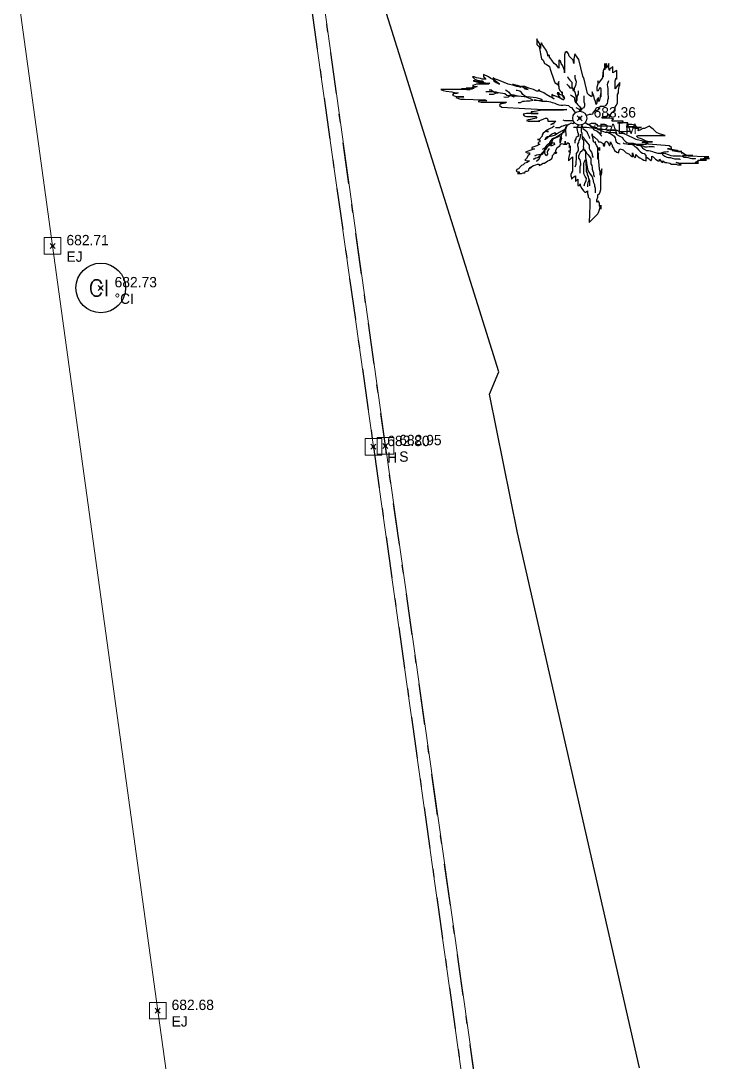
# Model space of a CAD drawing. Extents: x 350769 to 354978, y 6304672 to 6307963.
# Drawn here: x 352746.45 to 352754.93, y 6305802.33 to 6305814.91 of the extents above; entities that cross this region are included whole.
import ezdxf

# ---------------------------------------------------------------- set-up
doc = ezdxf.new("R2010")
doc.units = 0
doc.header["$PDMODE"] = 35
doc.header["$PDSIZE"] = 0.03
for name, pattern in [('CENTER', [50.8, 31.75, -6.35, 6.35, -6.35]), ('CONTINUOS', [0]), ('JPG_DASHDOT', [1, 0.5, -0.25, 0, -0.25])]:
    doc.linetypes.add(name, pattern=pattern)
doc.layers.add('0_ASD_TOPOGRAFIA_ELEMENTOS', color=7, linetype='CONTINUOS', lineweight=5, true_color=0xbdbdbd)
for name, color, linetype in [('1-PAVIMENTO', 161, 'CONTINUOUS'), ('1-SOLERA', 212, 'CONTINUOUS'), ('3-PAVIMENTO EJE', 161, 'CENTER'), ('C-TINN', 5, 'CONTINUOUS'), ('C-TOPO-MINR', 8, 'CONTINUOUS'), ('TOP-URB-SOLERAS', 2, 'JPG_DASHDOT'), ('V-NODE-TEXT DIC 2012', 31, 'CONTINUOUS'), ('Z-CI', 253, 'CONTINUOUS'), ('Z-PALM', 253, 'CONTINUOUS')]:
    doc.layers.add(name, color=color, linetype=linetype)
doc.styles.add('ROMANS', font='romans.shx', dxfattribs={"width": 0.65})

# ---------------------------------------------------------------- blocks, each defined once
blk = doc.blocks.new('CI')
at = {"layer": 'Z-CI'}
blk.add_circle((0, 0), 1.2, dxfattribs=at)
at = {"layer": 'Z-CI', "style": 'ROMANS'}
blk.add_text('CI', height=0.8, rotation=360, dxfattribs=at).set_placement((-0.579, -0.402))
blk = doc.blocks.new('PALM')
at = {"layer": 'Z-PALM', "color": 9, "true_color": 0xbdbdbd}
for p, q in [((-1.275, 2.346), (-1.299, 2.394)), ((-1.299, 2.394), (-1.299, 2.227)), ((-1.299, 2.227), (-1.227, 2.155)), ((-1.227, 2.274), (-1.275, 2.346)), ((-1.204, 2.227), (-1.227, 2.274)), ((-1.18, 2.155), (-1.204, 2.227)), ((-1.156, 2.274), (-1.18, 2.203)), ((-1.18, 2.203), (-1.18, 2.107)), ((-1.132, 2.227), (-1.156, 2.274)), ((-1.084, 2.155), (-1.132, 2.227)), ((-1.227, 2.155), (-1.156, 1.796)), ((-1.18, 2.107), (-1.18, 2.155)), ((-1.012, 2.059), (-1.084, 2.155)), ((-0.988, 1.987), (-1.012, 2.059)), ((-0.964, 1.916), (-0.988, 1.987)), ((-0.916, 1.892), (-0.964, 1.916)), ((-0.964, 1.916), (-0.964, 1.868)), ((-0.964, 1.868), (-0.964, 1.916)), ((-0.916, 1.844), (-0.916, 1.892)), ((-0.438, 1.987), (-0.462, 1.916)), ((-0.462, 1.916), (-0.462, 1.366)), ((-0.39, 2.011), (-0.438, 1.987)), ((-0.342, 1.94), (-0.39, 2.011)), ((-0.318, 1.868), (-0.342, 1.94)), ((-0.151, 1.94), (-0.175, 1.796)), ((-0.079, 1.844), (-0.151, 1.94)), ((-1.156, 1.796), (-1.108, 1.748)), ((-1.108, 1.748), (-1.06, 1.653)), ((-1.06, 1.653), (-1.012, 1.629)), ((-1.012, 1.629), (-0.916, 1.557)), ((-0.869, 1.796), (-0.916, 1.844)), ((-0.845, 1.748), (-0.869, 1.796)), ((-0.773, 1.653), (-0.845, 1.748)), ((-0.701, 1.605), (-0.773, 1.653)), ((-0.629, 1.509), (-0.701, 1.605)), ((-0.581, 1.724), (-0.629, 1.748)), ((-0.629, 1.748), (-0.629, 1.509)), ((-0.557, 1.653), (-0.581, 1.724)), ((-0.51, 1.581), (-0.557, 1.653)), ((-0.462, 1.437), (-0.51, 1.581)), ((-0.199, 1.748), (-0.318, 1.868)), ((-0.175, 1.653), (-0.199, 1.748)), ((-0.175, 1.796), (-0.175, 1.653)), ((-0.031, 1.772), (-0.079, 1.844)), ((0.089, 1.27), (-0.031, 1.772)), ((0.806, 1.653), (0.759, 1.581)), ((0.759, 1.461), (0.759, 1.653)), ((0.759, 1.653), (0.759, 1.533)), ((0.759, 1.581), (0.759, 1.461)), ((0.878, 1.653), (0.806, 1.509)), ((0.806, 1.509), (0.806, 1.653)), ((0.878, 1.509), (0.878, 1.653)), ((-2.759, 1.246), (-2.902, 1.318)), ((-2.902, 1.318), (-2.902, 1.246)), ((-0.916, 1.557), (-0.892, 1.485)), ((-0.892, 1.485), (-0.773, 1.126)), ((-0.462, 1.366), (-0.462, 1.437)), ((-0.375, 1.262), (-0.351, 1.205)), ((-0.135, 1.204), (-0.135, 1.298)), ((0.136, 1.174), (0.089, 1.27)), ((0.711, 1.39), (0.687, 1.27)), ((0.687, 1.27), (0.687, 1.222)), ((0.759, 1.533), (0.711, 1.437)), ((0.711, 1.437), (0.711, 1.246)), ((0.711, 1.246), (0.711, 1.39)), ((0.902, 1.437), (0.878, 1.509)), ((0.95, 1.509), (0.902, 1.485)), ((0.902, 1.485), (0.902, 1.437)), ((0.998, 1.557), (0.95, 1.509)), ((0.998, 1.366), (0.998, 1.557)), ((1.07, 1.413), (0.998, 1.366)), ((1.117, 1.437), (1.07, 1.413)), ((1.117, 1.174), (1.117, 1.437)), ((-3.19, 1.246), (-3.237, 1.246)), ((-3.237, 1.246), (-3.166, 1.174)), ((-3.166, 1.007), (-3.237, 0.983)), ((-3.237, 0.983), (-3.19, 0.959)), ((-3.166, 1.126), (-3.213, 1.126)), ((-3.213, 1.126), (-3.046, 1.079)), ((-3.118, 1.222), (-3.19, 1.246)), ((-3.19, 0.959), (-3.094, 0.959)), ((-3.166, 1.174), (-3.094, 1.15)), ((-3.118, 1.103), (-3.166, 1.126)), ((-3.118, 1.031), (-3.166, 1.007)), ((-3.094, 0.959), (-3.142, 0.935)), ((-2.998, 1.198), (-3.118, 1.222)), ((-2.998, 1.103), (-3.118, 1.103)), ((-2.759, 1.031), (-3.118, 1.031)), ((-3.094, 1.15), (-2.95, 1.126)), ((-3.046, 1.079), (-2.926, 1.079)), ((-2.95, 1.174), (-2.998, 1.198)), ((-2.902, 1.079), (-2.998, 1.103)), ((-2.831, 1.174), (-2.95, 1.174)), ((-2.95, 1.126), (-2.902, 1.079)), ((-2.926, 1.079), (-2.759, 1.055)), ((-2.902, 1.246), (-2.855, 1.222)), ((-2.855, 1.222), (-2.831, 1.174)), ((-2.687, 1.198), (-2.759, 1.246)), ((-2.759, 1.055), (-2.711, 1.055)), ((-2.711, 1.055), (-2.759, 1.031)), ((-2.567, 1.15), (-2.687, 1.198)), ((-2.543, 1.174), (-2.615, 1.222)), ((-2.615, 1.222), (-2.615, 1.174)), ((-2.615, 1.174), (-2.591, 1.126)), ((-2.591, 1.126), (-2.52, 1.079)), ((-2.52, 1.103), (-2.567, 1.15)), ((-2.448, 1.15), (-2.543, 1.174)), ((-2.424, 1.031), (-2.52, 1.103)), ((-2.52, 1.079), (-2.424, 1.031)), ((-2.28, 1.079), (-2.448, 1.15)), ((-2.161, 1.031), (-2.28, 1.079)), ((-1.993, 0.983), (-2.161, 1.031)), ((-1.969, 1.007), (-2.017, 1.031)), ((-2.017, 1.031), (-1.921, 0.983)), ((-1.897, 0.959), (-1.993, 0.983)), ((-1.874, 0.983), (-1.969, 1.007)), ((-1.921, 0.983), (-1.778, 0.935)), ((-1.778, 0.935), (-1.897, 0.959)), ((-1.73, 0.935), (-1.874, 0.983)), ((-1.658, 0.959), (-1.754, 0.959)), ((-1.754, 0.959), (-1.706, 0.935)), ((-1.539, 0.911), (-1.658, 0.959)), ((-0.773, 1.126), (-0.749, 1.079)), ((-0.749, 1.079), (-0.653, 1.007)), ((-0.629, 1.103), (-0.653, 1.055)), ((-0.653, 1.055), (-0.653, 1.007)), ((-0.653, 1.007), (-0.629, 0.959)), ((-0.653, 1.007), (-0.629, 0.959)), ((-0.629, 0.959), (-0.629, 1.103)), ((-0.629, 0.959), (-0.629, 0.911)), ((-0.392, 1.028), (-0.338, 0.974)), ((-0.351, 1.205), (-0.302, 1.147)), ((-0.338, 0.974), (-0.298, 0.92)), ((-0.302, 1.147), (-0.236, 1.09)), ((-0.236, 1.09), (-0.244, 1.032)), ((-0.244, 1.032), (-0.244, 0.983)), ((-0.244, 0.983), (-0.236, 0.934)), ((-0.162, 0.92), (-0.122, 0.987)), ((-0.122, 1.15), (-0.135, 1.204)), ((-0.095, 1.095), (-0.122, 1.15)), ((-0.122, 0.987), (-0.108, 1.041)), ((-0.108, 1.041), (-0.095, 1.095)), ((0.232, 0.744), (0.136, 1.174)), ((0.543, 1.031), (0.519, 0.935)), ((0.567, 1.055), (0.543, 1.126)), ((0.543, 1.126), (0.543, 1.031)), ((0.615, 1.126), (0.567, 1.055)), ((0.687, 1.222), (0.615, 1.126)), ((0.84, 1.008), (0.849, 1.057)), ((0.849, 0.95), (0.84, 1.008)), ((0.849, 1.057), (0.865, 1.106)), ((0.857, 0.893), (0.849, 0.95)), ((0.865, 1.106), (0.873, 1.139)), ((1.07, 1.126), (1.094, 1.222)), ((1.07, 0.887), (1.07, 1.126)), ((1.094, 1.222), (1.117, 1.174)), ((1.141, 0.983), (1.094, 0.935)), ((1.213, 1.079), (1.141, 0.983)), ((1.165, 0.839), (1.189, 0.959)), ((1.189, 0.959), (1.213, 1.007)), ((1.213, 1.007), (1.213, 1.079)), ((-3.309, 0.863), (-4.195, 0.863)), ((-4.195, 0.863), (-4.123, 0.839)), ((-4.123, 0.839), (-4.027, 0.816)), ((-4.027, 0.816), (-3.86, 0.792)), ((-3.86, 0.792), (-3.764, 0.768)), ((-3.812, 0.744), (-3.836, 0.696)), ((-3.836, 0.696), (-3.788, 0.672)), ((-3.716, 0.744), (-3.812, 0.744)), ((-3.788, 0.672), (-3.668, 0.648)), ((-3.764, 0.768), (-3.668, 0.768)), ((-3.692, 0.648), (-3.74, 0.624)), ((-3.668, 0.768), (-3.716, 0.744)), ((-3.501, 0.648), (-3.692, 0.648)), ((-3.668, 0.648), (-3.501, 0.648)), ((-3.237, 0.887), (-3.572, 0.887)), ((-3.572, 0.887), (-3.501, 0.887)), ((-3.501, 0.887), (-3.405, 0.863)), ((-3.19, 0.911), (-3.429, 0.911)), ((-3.429, 0.911), (-3.357, 0.911)), ((-3.405, 0.863), (-3.309, 0.863)), ((-3.357, 0.911), (-3.285, 0.887)), ((-3.285, 0.887), (-3.237, 0.887)), ((-3.213, 0.935), (-3.261, 0.911)), ((-3.261, 0.911), (-3.19, 0.911)), ((-3.142, 0.935), (-3.213, 0.935)), ((-2.593, 0.794), (-2.832, 0.794)), ((-2.733, 0.852), (-2.676, 0.852)), ((-2.725, 0.72), (-2.733, 0.712)), ((-2.618, 0.72), (-2.725, 0.72)), ((-2.676, 0.852), (-2.626, 0.819)), ((-2.626, 0.819), (-2.577, 0.786)), ((-2.52, 0.753), (-2.618, 0.72)), ((-2.52, 0.786), (-2.593, 0.794)), ((-2.577, 0.786), (-2.52, 0.77)), ((-2.454, 0.77), (-2.52, 0.786)), ((-2.52, 0.77), (-2.47, 0.77)), ((-2.47, 0.77), (-2.52, 0.753)), ((-2.396, 0.753), (-2.454, 0.77)), ((-2.322, 0.745), (-2.396, 0.753)), ((-2.257, 0.737), (-2.322, 0.745)), ((-2.287, 0.649), (-2.233, 0.636)), ((-2.199, 0.688), (-2.257, 0.737)), ((-2.246, 0.852), (-2.192, 0.825)), ((-2.233, 0.636), (-2.165, 0.649)), ((-2.133, 0.679), (-2.199, 0.688)), ((-2.192, 0.825), (-2.138, 0.784)), ((-2.165, 0.649), (-2.111, 0.69)), ((-2.138, 0.784), (-2.097, 0.73)), ((-2.06, 0.671), (-2.133, 0.679)), ((-2.111, 0.69), (-2.057, 0.676)), ((-2.097, 0.73), (-2.043, 0.703)), ((-2.01, 0.663), (-2.06, 0.671)), ((-2.057, 0.676), (-1.989, 0.649)), ((-2.043, 0.703), (-1.989, 0.703)), ((-1.862, 0.663), (-2.01, 0.663)), ((-1.989, 0.703), (-1.921, 0.69)), ((-1.989, 0.649), (-1.975, 0.649)), ((-1.894, 0.838), (-1.921, 0.838)), ((-1.921, 0.69), (-1.867, 0.676)), ((-1.813, 0.811), (-1.894, 0.838)), ((-1.867, 0.676), (-1.813, 0.663)), ((-1.682, 0.646), (-1.862, 0.663)), ((-1.759, 0.771), (-1.813, 0.811)), ((-1.718, 0.717), (-1.759, 0.771)), ((-1.634, 0.911), (-1.73, 0.935)), ((-1.664, 0.676), (-1.718, 0.717)), ((-1.706, 0.935), (-1.658, 0.887)), ((-1.599, 0.646), (-1.682, 0.646)), ((-1.61, 0.636), (-1.664, 0.676)), ((-1.658, 0.887), (-1.562, 0.863)), ((-1.562, 0.863), (-1.634, 0.911)), ((-1.542, 0.609), (-1.61, 0.636)), ((-1.501, 0.63), (-1.599, 0.646)), ((-1.395, 0.863), (-1.539, 0.911)), ((-1.32, 0.614), (-1.501, 0.63)), ((-1.299, 0.816), (-1.395, 0.863)), ((-1.251, 0.816), (-1.299, 0.816)), ((-1.227, 0.863), (-1.251, 0.816)), ((-1.204, 0.816), (-1.227, 0.863)), ((-1.084, 0.768), (-1.204, 0.816)), ((-1.012, 0.72), (-1.084, 0.768)), ((-0.892, 0.648), (-1.012, 0.72)), ((-0.845, 0.624), (-0.892, 0.648)), ((-0.797, 0.672), (-0.845, 0.72)), ((-0.845, 0.72), (-0.845, 0.648)), ((-0.845, 0.648), (-0.773, 0.576)), ((-0.749, 0.672), (-0.797, 0.672)), ((-0.629, 0.624), (-0.749, 0.672)), ((-0.629, 0.768), (-0.677, 0.768)), ((-0.677, 0.768), (-0.653, 0.696)), ((-0.653, 0.696), (-0.605, 0.624)), ((-0.629, 0.911), (-0.605, 0.839)), ((-0.605, 0.72), (-0.629, 0.768)), ((-0.605, 0.839), (-0.557, 0.792)), ((-0.486, 0.672), (-0.605, 0.72)), ((-0.557, 0.792), (-0.534, 0.744)), ((-0.534, 0.744), (-0.534, 0.792)), ((-0.534, 0.792), (-0.534, 0.696)), ((-0.534, 0.696), (-0.486, 0.624)), ((-0.462, 0.624), (-0.486, 0.672)), ((-0.298, 0.92), (-0.23, 0.92)), ((-0.284, 0.703), (-0.216, 0.663)), ((-0.236, 0.934), (-0.219, 0.885)), ((-0.23, 0.92), (-0.203, 0.866)), ((-0.219, 0.885), (-0.17, 0.835)), ((-0.216, 0.663), (-0.162, 0.622)), ((-0.203, 0.866), (-0.203, 0.811)), ((-0.203, 0.811), (-0.162, 0.866)), ((-0.17, 0.835), (-0.145, 0.786)), ((-0.162, 0.866), (-0.162, 0.92)), ((-0.145, 0.786), (-0.113, 0.638)), ((-0.113, 0.638), (-0.121, 0.482)), ((-0.081, 0.622), (-0.068, 0.676)), ((-0.068, 0.676), (-0.041, 0.73)), ((-0.041, 0.73), (-0.041, 0.825)), ((0.135, 0.487), (0.135, 0.676)), ((0.28, 0.696), (0.232, 0.744)), ((0.352, 0.648), (0.28, 0.696)), ((0.376, 0.696), (0.352, 0.648)), ((0.4, 0.72), (0.376, 0.792)), ((0.376, 0.792), (0.376, 0.696)), ((0.424, 0.672), (0.4, 0.72)), ((0.447, 0.576), (0.424, 0.672)), ((0.519, 0.935), (0.519, 0.839)), ((0.519, 0.839), (0.567, 0.839)), ((0.567, 0.839), (0.615, 0.935)), ((0.615, 0.935), (0.639, 0.887)), ((0.639, 0.744), (0.615, 0.672)), ((0.615, 0.672), (0.615, 0.624)), ((0.639, 0.887), (0.639, 0.648)), ((0.639, 0.648), (0.639, 0.744)), ((0.857, 0.712), (0.857, 0.893)), ((0.865, 0.655), (0.857, 0.712)), ((0.865, 0.605), (0.865, 0.655)), ((1.094, 0.935), (1.07, 0.887)), ((1.141, 0.72), (1.165, 0.768)), ((1.141, 0.457), (1.141, 0.72)), ((1.165, 0.768), (1.165, 0.839)), ((-3.74, 0.624), (-3.596, 0.576)), ((-3.596, 0.576), (-3.477, 0.576)), ((-3.477, 0.576), (-2.95, 0.552)), ((-3.022, 0.529), (-3.07, 0.505)), ((-3.07, 0.505), (-2.974, 0.481)), ((-2.807, 0.529), (-3.022, 0.529)), ((-2.974, 0.481), (-2.208, 0.481)), ((-2.95, 0.552), (-2.855, 0.552)), ((-2.855, 0.552), (-2.807, 0.529)), ((-2.4, 0.433), (-2.424, 0.385)), ((-2.424, 0.385), (-2.352, 0.337)), ((-2.352, 0.433), (-2.4, 0.433)), ((-2.256, 0.457), (-2.352, 0.433)), ((-2.352, 0.337), (-1.658, 0.289)), ((-2.208, 0.481), (-2.256, 0.457)), ((-1.854, 0.473), (-1.786, 0.473)), ((-1.786, 0.473), (-1.718, 0.514)), ((-1.718, 0.514), (-1.664, 0.514)), ((-1.664, 0.514), (-1.61, 0.527)), ((-1.61, 0.527), (-1.502, 0.527)), ((-1.488, 0.582), (-1.542, 0.609)), ((-1.502, 0.527), (-1.421, 0.541)), ((-1.421, 0.541), (-1.488, 0.582)), ((-1.328, 0.54), (-1.386, 0.548)), ((-1.386, 0.548), (-1.123, 0.532)), ((-1.238, 0.523), (-1.328, 0.54)), ((-1.271, 0.605), (-1.32, 0.614)), ((-1.172, 0.573), (-1.271, 0.605)), ((-1.148, 0.499), (-1.238, 0.523)), ((-1.123, 0.532), (-1.172, 0.573)), ((-0.992, 0.499), (-1.148, 0.499)), ((-0.934, 0.49), (-0.992, 0.499)), ((-0.877, 0.482), (-0.934, 0.49)), ((-0.819, 0.466), (-0.877, 0.482)), ((-0.773, 0.576), (-0.845, 0.624)), ((-0.745, 0.441), (-0.819, 0.466)), ((-0.679, 0.417), (-0.745, 0.441)), ((-0.622, 0.392), (-0.679, 0.417)), ((-0.486, 0.552), (-0.629, 0.624)), ((-0.573, 0.384), (-0.622, 0.392)), ((-0.605, 0.624), (-0.534, 0.576)), ((-0.507, 0.384), (-0.573, 0.384)), ((-0.534, 0.576), (-0.486, 0.552)), ((-0.458, 0.392), (-0.507, 0.384)), ((-0.486, 0.624), (-0.462, 0.576)), ((-0.462, 0.576), (-0.462, 0.624)), ((-0.408, 0.384), (-0.458, 0.392)), ((-0.334, 0.376), (-0.408, 0.384)), ((-0.277, 0.326), (-0.334, 0.376)), ((-0.228, 0.31), (-0.277, 0.326)), ((-0.162, 0.622), (-0.162, 0.568)), ((-0.162, 0.568), (-0.149, 0.514)), ((-0.149, 0.514), (-0.122, 0.46)), ((-0.122, 0.46), (-0.081, 0.541)), ((-0.122, 0.325), (-0.041, 0.284)), ((-0.121, 0.482), (-0.072, 0.417)), ((-0.081, 0.541), (-0.081, 0.622)), ((-0.072, 0.417), (-0.014, 0.359)), ((-0.014, 0.359), (0.019, 0.31)), ((0.081, 0.298), (0.135, 0.325)), ((0.149, 0.433), (0.135, 0.487)), ((0.135, 0.325), (0.149, 0.379)), ((0.149, 0.379), (0.149, 0.433)), ((0.471, 0.505), (0.447, 0.576)), ((0.495, 0.409), (0.471, 0.505)), ((0.519, 0.457), (0.495, 0.409)), ((0.567, 0.624), (0.519, 0.552)), ((0.519, 0.552), (0.519, 0.457)), ((0.567, 0.505), (0.567, 0.624)), ((0.591, 0.552), (0.567, 0.505)), ((0.577, 0.326), (0.627, 0.359)), ((0.577, 0.277), (0.577, 0.326)), ((0.615, 0.624), (0.591, 0.552)), ((0.627, 0.359), (0.734, 0.359)), ((0.734, 0.359), (0.783, 0.384)), ((0.783, 0.384), (0.832, 0.441)), ((0.832, 0.441), (0.849, 0.499)), ((0.849, 0.548), (0.865, 0.605)), ((0.849, 0.499), (0.849, 0.548)), ((1.07, 0.337), (1.094, 0.385)), ((1.07, 0.289), (1.07, 0.337)), ((1.094, 0.385), (1.141, 0.457)), ((-1.61, 0.146), (-1.706, 0.122)), ((-1.706, 0.122), (-1.682, 0.074)), ((-1.682, 0.074), (-1.61, 0.05)), ((-1.658, 0.289), (-1.084, 0.265)), ((-1.251, 0.146), (-1.61, 0.146)), ((-1.61, 0.05), (-1.323, 0.05)), ((-1.419, 0.194), (-1.467, 0.194)), ((-1.467, 0.194), (-1.467, 0.146)), ((-1.467, 0.146), (-1.251, 0.146)), ((-1.251, 0.218), (-1.419, 0.194)), ((-1.299, 0.002), (-1.419, -0.022)), ((-1.323, 0.05), (-1.299, 0.002)), ((-1.132, 0.242), (-1.251, 0.218)), ((-0.486, 0.242), (-1.132, 0.242)), ((-1.084, 0.265), (-0.39, 0.265)), ((-1.084, -0.022), (-1.036, 0.002)), ((-1.036, 0.002), (-0.988, 0.002)), ((-0.988, 0.002), (-0.964, -0.045)), ((-0.39, 0.265), (-0.486, 0.242)), ((-0.203, 0.261), (-0.228, 0.31)), ((-0.154, 0.211), (-0.203, 0.261)), ((-0.126, 0.17), (-0.154, 0.211)), ((-0.041, 0.284), (0, 0.23)), ((0.011, 0.261), (-0.006, 0.211)), ((-0.006, 0.211), (-0.006, 0.211)), ((0, 0.23), (0, 0.211)), ((0.019, 0.31), (0.011, 0.261)), ((0.021, 0.21), (0.041, 0.243)), ((0.041, 0.243), (0.081, 0.298)), ((0.195, 0.082), (0.241, 0.105)), ((0.241, 0.105), (0.29, 0.121)), ((0.29, 0.121), (0.347, 0.121)), ((0.347, 0.121), (0.397, 0.129)), ((0.397, 0.129), (0.413, 0.187)), ((0.413, 0.187), (0.462, 0.244)), ((0.462, 0.244), (0.528, 0.244)), ((0.528, 0.244), (0.577, 0.277)), ((0.663, 0.002), (0.711, 0.05)), ((0.902, 0.002), (0.663, 0.002)), ((0.711, 0.05), (0.759, 0.05)), ((0.759, 0.05), (0.83, 0.074)), ((0.83, 0.074), (0.878, 0.122)), ((0.878, 0.122), (0.902, 0.074)), ((0.902, 0.074), (0.974, 0.17)), ((0.902, 0.074), (0.902, 0.026)), ((0.902, 0.026), (0.902, 0.074)), ((1.022, -0.022), (0.902, 0.002)), ((0.974, 0.17), (1.046, 0.242)), ((1.046, 0.242), (1.07, 0.289)), ((-1.562, -0.045), (-1.61, -0.069)), ((-1.61, -0.069), (-1.562, -0.093)), ((-1.515, -0.045), (-1.562, -0.045)), ((-1.562, -0.093), (-1.204, -0.093)), ((-1.419, -0.022), (-1.515, -0.045)), ((-1.251, -0.093), (-1.084, -0.022)), ((-1.204, -0.093), (-1.251, -0.093)), ((-0.892, -0.309), (-1.036, -0.38)), ((-0.964, -0.045), (-0.964, -0.093)), ((-0.964, -0.093), (-0.725, -0.093)), ((-0.821, -0.285), (-0.892, -0.309)), ((-0.773, -0.141), (-0.869, -0.189)), ((-0.869, -0.189), (-0.797, -0.165)), ((-0.773, -0.237), (-0.821, -0.285)), ((-0.797, -0.165), (-0.773, -0.165)), ((-0.725, -0.093), (-0.773, -0.141)), ((-0.731, -0.284), (-0.609, -0.284)), ((-0.609, -0.284), (-0.555, -0.243)), ((-0.555, -0.243), (-0.501, -0.23)), ((-0.514, -0.054), (-0.46, -0.068)), ((-0.501, -0.23), (-0.433, -0.203)), ((-0.46, -0.068), (-0.2, -0.068)), ((-0.425, -0.265), (-0.441, -0.322)), ((-0.433, -0.203), (-0.379, -0.203)), ((-0.419, -0.298), (-0.433, -0.352)), ((-0.384, -0.216), (-0.425, -0.265)), ((-0.379, -0.216), (-0.419, -0.298)), ((-0.326, -0.191), (-0.384, -0.216)), ((-0.26, -0.15), (-0.326, -0.191)), ((-0.203, -0.175), (-0.26, -0.15)), ((-0.16, -0.138), (-0.203, -0.175)), ((-0.189, -0.27), (0.203, -0.27)), ((-0.081, -0.311), (-0.068, -0.257)), ((-0.068, -0.365), (-0.081, -0.311)), ((-0.068, -0.257), (-0.043, -0.207)), ((0.052, -0.248), (0.043, -0.298)), ((0.043, -0.298), (0.043, -0.404)), ((0.068, -0.2), (0.052, -0.248)), ((0.055, -0.204), (0.081, -0.257)), ((0.081, -0.257), (0.095, -0.311)), ((0.095, -0.311), (0.162, -0.365)), ((0.166, -0.13), (0.176, -0.135)), ((0.176, -0.135), (0.23, -0.176)), ((0.189, -0.149), (0.244, -0.176)), ((0.203, -0.27), (0.284, -0.284)), ((0.23, -0.176), (0.284, -0.203)), ((0.244, -0.176), (0.298, -0.176)), ((0.271, -0.189), (0.325, -0.243)), ((0.284, -0.203), (0.392, -0.257)), ((0.284, -0.284), (0.785, -0.338)), ((0.298, -0.176), (0.352, -0.149)), ((0.325, -0.243), (0.392, -0.284)), ((0.352, -0.149), (0.46, -0.149)), ((0.392, -0.257), (0.447, -0.257)), ((0.392, -0.284), (0.419, -0.338)), ((0.447, -0.257), (0.501, -0.298)), ((0.46, -0.149), (0.514, -0.203)), ((0.501, -0.298), (0.555, -0.338)), ((0.514, -0.203), (0.568, -0.23)), ((0.568, -0.23), (0.852, -0.23)), ((0.852, -0.23), (0.907, -0.243)), ((0.907, -0.243), (0.934, -0.243)), ((0.974, -0.045), (1.022, -0.022)), ((0.974, -0.093), (0.974, -0.045)), ((1.309, -0.093), (0.974, -0.093)), ((1.452, -0.141), (1.141, -0.141)), ((1.141, -0.141), (1.285, -0.141)), ((1.285, -0.141), (1.309, -0.093)), ((1.62, -0.261), (1.405, -0.261)), ((1.405, -0.261), (1.716, -0.261)), ((1.452, -0.189), (1.452, -0.141)), ((1.572, -0.189), (1.452, -0.189)), ((1.668, -0.213), (1.572, -0.189)), ((1.668, -0.309), (1.596, -0.285)), ((1.596, -0.285), (1.859, -0.285)), ((1.74, -0.285), (1.62, -0.261)), ((1.716, -0.261), (1.668, -0.213)), ((1.787, -0.332), (1.668, -0.309)), ((1.859, -0.285), (1.74, -0.285)), ((1.907, -0.309), (1.835, -0.356)), ((1.955, -0.309), (1.907, -0.309)), ((2.099, -0.237), (1.955, -0.309)), ((2.146, -0.285), (2.099, -0.237)), ((2.218, -0.332), (2.146, -0.285)), ((-1.132, -0.548), (-1.227, -0.643)), ((-1.108, -0.452), (-1.132, -0.5)), ((-1.132, -0.5), (-1.132, -0.548)), ((-1.036, -0.404), (-1.108, -0.452)), ((-1.042, -0.636), (-0.961, -0.582)), ((-1.028, -0.595), (-1.042, -0.649)), ((-1.036, -0.38), (-0.988, -0.404)), ((-0.94, -0.404), (-1.036, -0.404)), ((-0.974, -0.568), (-1.028, -0.595)), ((-0.988, -0.404), (-0.94, -0.404)), ((-0.92, -0.568), (-0.974, -0.568)), ((-0.961, -0.582), (-0.907, -0.527)), ((-0.839, -0.541), (-0.92, -0.568)), ((-0.907, -0.527), (-0.852, -0.487)), ((-0.836, -0.626), (-0.877, -0.675)), ((-0.852, -0.487), (-0.744, -0.433)), ((-0.744, -0.514), (-0.839, -0.541)), ((-0.778, -0.602), (-0.836, -0.626)), ((-0.825, -0.676), (-0.798, -0.622)), ((-0.798, -0.622), (-0.731, -0.595)), ((-0.72, -0.585), (-0.778, -0.602)), ((-0.744, -0.433), (-0.744, -0.487)), ((-0.744, -0.487), (-0.717, -0.46)), ((-0.677, -0.473), (-0.744, -0.514)), ((-0.731, -0.595), (-0.663, -0.568)), ((-0.671, -0.552), (-0.72, -0.585)), ((-0.717, -0.46), (-0.704, -0.446)), ((-0.622, -0.433), (-0.677, -0.473)), ((-0.614, -0.511), (-0.671, -0.552)), ((-0.663, -0.568), (-0.582, -0.527)), ((-0.528, -0.379), (-0.622, -0.433)), ((-0.548, -0.47), (-0.614, -0.511)), ((-0.595, -0.649), (-0.582, -0.595)), ((-0.582, -0.527), (-0.555, -0.609)), ((-0.582, -0.595), (-0.555, -0.541)), ((-0.555, -0.609), (-0.582, -0.69)), ((-0.555, -0.541), (-0.541, -0.487)), ((-0.482, -0.429), (-0.548, -0.47)), ((-0.541, -0.487), (-0.501, -0.419)), ((-0.474, -0.352), (-0.528, -0.379)), ((-0.501, -0.419), (-0.474, -0.352)), ((-0.466, -0.372), (-0.482, -0.429)), ((-0.441, -0.322), (-0.466, -0.372)), ((-0.433, -0.352), (-0.433, -0.406)), ((-0.433, -0.406), (-0.419, -0.46)), ((-0.419, -0.46), (-0.419, -0.541)), ((-0.135, -0.676), (-0.108, -0.622)), ((-0.108, -0.622), (-0.095, -0.568)), ((-0.095, -0.568), (-0.041, -0.541)), ((-0.054, -0.419), (-0.068, -0.365)), ((-0.041, -0.473), (-0.054, -0.419)), ((-0.041, -0.541), (-0.041, -0.473)), ((-0.014, -0.676), (0.014, -0.622)), ((0.014, -0.622), (0.027, -0.568)), ((0.027, -0.568), (0.027, -0.487)), ((0.043, -0.404), (0.06, -0.454)), ((0.06, -0.454), (0.06, -0.503)), ((0.06, -0.503), (0.076, -0.561)), ((0.068, -0.541), (0.122, -0.595)), ((0.076, -0.561), (0.076, -0.618)), ((0.076, -0.618), (0.109, -0.675)), ((0.095, -0.582), (0.081, -0.541)), ((0.122, -0.595), (0.149, -0.649)), ((0.162, -0.365), (0.216, -0.406)), ((0.216, -0.406), (0.23, -0.46)), ((0.23, -0.46), (0.284, -0.568)), ((0.284, -0.568), (0.298, -0.609)), ((0.376, -0.524), (0.376, -0.476)), ((0.376, -0.476), (0.376, -0.524)), ((0.4, -0.619), (0.376, -0.524)), ((0.376, -0.524), (0.447, -0.572)), ((0.4, -0.667), (0.4, -0.619)), ((0.419, -0.338), (0.528, -0.392)), ((0.447, -0.572), (0.543, -0.667)), ((0.528, -0.392), (0.582, -0.446)), ((0.555, -0.338), (0.609, -0.352)), ((0.582, -0.446), (0.622, -0.5)), ((0.609, -0.352), (0.663, -0.379)), ((0.622, -0.5), (0.663, -0.541)), ((0.663, -0.379), (0.717, -0.406)), ((0.717, -0.406), (0.771, -0.419)), ((0.771, -0.419), (0.934, -0.419)), ((0.785, -0.338), (1.123, -0.365)), ((0.798, -0.406), (0.866, -0.433)), ((0.812, -0.365), (0.879, -0.365)), ((0.866, -0.433), (0.934, -0.473)), ((0.879, -0.365), (0.934, -0.352)), ((0.934, -0.352), (1.001, -0.352)), ((0.934, -0.419), (1.001, -0.433)), ((0.934, -0.473), (0.988, -0.5)), ((0.988, -0.5), (1.042, -0.541)), ((1.001, -0.352), (1.069, -0.338)), ((1.001, -0.433), (1.055, -0.433)), ((1.042, -0.541), (1.069, -0.595)), ((1.055, -0.433), (1.109, -0.487)), ((1.069, -0.338), (1.177, -0.392)), ((1.069, -0.595), (1.082, -0.649)), ((1.109, -0.487), (1.164, -0.527)), ((1.123, -0.365), (1.61, -0.595)), ((1.164, -0.527), (1.231, -0.554)), ((1.177, -0.392), (1.245, -0.406)), ((1.231, -0.554), (1.285, -0.582)), ((1.245, -0.406), (1.353, -0.406)), ((1.285, -0.582), (1.312, -0.636)), ((1.353, -0.406), (1.407, -0.392)), ((1.407, -0.392), (1.515, -0.392)), ((1.515, -0.392), (1.556, -0.419)), ((1.61, -0.595), (1.691, -0.636)), ((1.716, -0.548), (1.764, -0.524)), ((1.764, -0.595), (1.716, -0.548)), ((1.764, -0.38), (1.787, -0.332)), ((1.835, -0.356), (1.764, -0.38)), ((1.764, -0.524), (2.577, -0.524)), ((1.859, -0.619), (1.764, -0.595)), ((2.003, -0.691), (1.859, -0.619)), ((2.314, -0.428), (2.218, -0.332)), ((2.41, -0.476), (2.314, -0.428)), ((2.505, -0.5), (2.41, -0.476)), ((2.577, -0.524), (2.505, -0.5)), ((-1.371, -0.93), (-1.586, -1.002)), ((-1.299, -0.835), (-1.443, -0.882)), ((-1.443, -0.882), (-1.443, -0.93)), ((-1.443, -0.93), (-1.371, -0.93)), ((-1.204, -0.787), (-1.299, -0.835)), ((-1.227, -0.643), (-1.275, -0.643)), ((-1.275, -0.643), (-1.204, -0.667)), ((-1.204, -0.715), (-1.251, -0.739)), ((-1.251, -0.739), (-1.251, -0.787)), ((-1.251, -0.787), (-1.204, -0.787)), ((-1.204, -0.667), (-1.204, -0.715)), ((-1.123, -0.933), (-1.055, -0.893)), ((-1.024, -0.938), (-1.074, -0.971)), ((-1.055, -0.893), (-1.001, -0.866)), ((-1.055, -0.947), (-1.042, -0.893)), ((-1.042, -0.649), (-1.042, -0.636)), ((-1.042, -0.893), (-1.015, -0.838)), ((-0.992, -0.889), (-1.024, -0.938)), ((-1.015, -0.838), (-0.961, -0.784)), ((-1.001, -0.866), (-0.947, -0.825)), ((-0.942, -0.831), (-0.992, -0.889)), ((-0.961, -0.784), (-0.907, -0.744)), ((-0.92, -0.92), (-0.961, -0.974)), ((-0.947, -0.825), (-0.92, -0.811)), ((-0.901, -0.782), (-0.942, -0.831)), ((-0.877, -0.675), (-0.909, -0.733)), ((-0.909, -0.733), (-0.901, -0.782)), ((-0.907, -0.744), (-0.771, -0.744)), ((-0.879, -0.838), (-0.852, -0.784)), ((-0.839, -0.838), (-0.879, -0.838)), ((-0.852, -0.784), (-0.839, -0.73)), ((-0.839, -0.73), (-0.825, -0.676)), ((-0.758, -0.798), (-0.839, -0.838)), ((-0.771, -0.744), (-0.758, -0.798)), ((-0.725, -0.978), (-0.677, -0.882)), ((-0.677, -0.882), (-0.605, -0.835)), ((-0.605, -0.835), (-0.581, -0.787)), ((-0.595, -0.757), (-0.595, -0.649)), ((-0.582, -0.69), (-0.595, -0.757)), ((-0.581, -0.787), (-0.534, -0.763)), ((-0.534, -0.763), (-0.486, -0.787)), ((-0.486, -0.787), (-0.438, -0.787)), ((-0.438, -0.787), (-0.438, -0.691)), ((-0.438, -0.691), (-0.438, -0.787)), ((-0.438, -0.787), (-0.39, -0.787)), ((-0.39, -0.787), (-0.366, -0.739)), ((-0.366, -0.739), (-0.318, -0.763)), ((-0.318, -0.763), (-0.318, -0.882)), ((-0.318, -0.882), (-0.294, -0.835)), ((-0.294, -0.835), (-0.294, -0.978)), ((-0.135, -0.757), (-0.135, -0.676)), ((-0.054, -0.784), (-0.027, -0.73)), ((-0.054, -0.838), (-0.054, -0.784)), ((-0.041, -0.906), (-0.054, -0.838)), ((-0.041, -0.96), (-0.041, -0.906)), ((-0.027, -0.73), (-0.014, -0.676)), ((0.108, -0.92), (0.068, -0.987)), ((0.109, -0.79), (0.101, -0.856)), ((0.101, -0.856), (0.109, -0.905)), ((0.109, -0.675), (0.117, -0.725)), ((0.117, -0.725), (0.109, -0.79)), ((0.109, -0.905), (0.126, -0.955)), ((0.149, -0.649), (0.23, -0.757)), ((0.23, -0.757), (0.284, -0.811)), ((0.284, -0.811), (0.284, -0.92)), ((0.284, -0.92), (0.311, -0.974)), ((0.424, -0.739), (0.4, -0.667)), ((0.471, -0.715), (0.424, -0.739)), ((0.471, -0.763), (0.471, -0.715)), ((0.519, -0.835), (0.471, -0.763)), ((0.543, -0.882), (0.519, -0.835)), ((0.543, -0.667), (0.567, -0.715)), ((0.543, -0.93), (0.591, -0.882)), ((0.543, -0.93), (0.543, -0.882)), ((0.543, -1.241), (0.543, -0.93)), ((0.591, -0.978), (0.543, -0.93)), ((0.567, -0.715), (0.615, -0.715)), ((0.591, -0.882), (0.591, -0.978)), ((0.615, -0.715), (0.711, -0.763)), ((0.711, -0.763), (0.711, -0.811)), ((0.711, -0.811), (0.735, -0.859)), ((0.735, -0.859), (0.759, -0.811)), ((0.759, -0.763), (0.782, -0.691)), ((0.759, -0.811), (0.759, -0.763)), ((0.782, -0.691), (0.83, -0.715)), ((0.83, -0.715), (0.878, -0.787)), ((0.878, -0.787), (0.902, -0.835)), ((0.902, -0.835), (0.926, -0.763)), ((0.926, -0.763), (0.926, -0.715)), ((0.926, -0.715), (0.974, -0.811)), ((0.974, -0.811), (0.974, -0.859)), ((0.974, -0.859), (1.022, -0.906)), ((1.022, -0.906), (1.046, -0.978)), ((1.082, -0.649), (1.096, -0.717)), ((1.096, -0.717), (1.15, -0.757)), ((1.15, -0.757), (1.204, -0.771)), ((1.189, -0.978), (1.213, -0.93)), ((1.204, -0.771), (1.218, -0.771)), ((1.213, -0.93), (1.309, -0.954)), ((1.312, -0.636), (1.367, -0.69)), ((1.34, -0.771), (1.312, -0.757)), ((1.407, -0.784), (1.34, -0.771)), ((1.367, -0.69), (1.421, -0.73)), ((1.461, -0.798), (1.407, -0.784)), ((1.421, -0.73), (1.488, -0.757)), ((1.989, -0.798), (1.461, -0.798)), ((1.488, -0.757), (1.61, -0.757)), ((1.542, -0.771), (1.61, -0.771)), ((1.583, -0.798), (1.651, -0.838)), ((1.61, -0.757), (1.678, -0.771)), ((1.61, -0.771), (1.718, -0.798)), ((1.651, -0.838), (1.718, -0.893)), ((1.678, -0.771), (1.732, -0.811)), ((1.691, -0.636), (1.989, -0.703)), ((1.718, -0.798), (1.8, -0.811)), ((1.718, -0.893), (1.772, -0.96)), ((1.732, -0.811), (1.786, -0.811)), ((1.786, -0.811), (1.84, -0.838)), ((1.8, -0.811), (1.854, -0.811)), ((1.84, -0.838), (1.894, -0.893)), ((1.854, -0.811), (1.908, -0.838)), ((1.883, -0.739), (1.955, -0.715)), ((1.955, -0.739), (1.883, -0.739)), ((1.894, -0.893), (1.948, -0.933)), ((1.908, -0.838), (1.962, -0.866)), ((1.948, -0.933), (2.016, -0.974)), ((1.955, -0.715), (2.194, -0.715)), ((2.075, -0.787), (1.955, -0.739)), ((1.962, -0.866), (2.03, -0.866)), ((1.989, -0.703), (2.057, -0.771)), ((2.057, -0.771), (1.989, -0.798)), ((2.099, -0.715), (2.003, -0.691)), ((2.03, -0.866), (2.097, -0.852)), ((2.697, -0.835), (2.075, -0.787)), ((2.097, -0.852), (2.219, -0.852)), ((2.194, -0.715), (2.099, -0.715)), ((2.219, -0.852), (2.26, -0.866)), ((2.649, -0.93), (2.769, -0.93)), ((2.697, -0.93), (2.649, -0.93)), ((2.769, -0.882), (2.697, -0.835)), ((2.745, -0.954), (2.697, -0.93)), ((2.769, -0.93), (2.769, -0.882)), ((-1.61, -1.217), (-1.658, -1.265)), ((-1.586, -1.002), (-1.634, -1.026)), ((-1.634, -1.026), (-1.586, -1.05)), ((-1.562, -1.122), (-1.61, -1.217)), ((-1.586, -1.05), (-1.515, -1.05)), ((-1.515, -1.098), (-1.562, -1.122)), ((-1.515, -1.05), (-1.515, -1.098)), ((-1.378, -1.234), (-1.411, -1.234)), ((-1.328, -1.209), (-1.378, -1.234)), ((-1.353, -1.136), (-1.299, -1.109)), ((-1.279, -1.201), (-1.328, -1.209)), ((-1.299, -1.109), (-1.245, -1.095)), ((-1.231, -1.244), (-1.299, -1.298)), ((-1.23, -1.168), (-1.279, -1.201)), ((-1.245, -1.095), (-1.177, -1.095)), ((-1.218, -1.19), (-1.231, -1.244)), ((-1.181, -1.119), (-1.23, -1.168)), ((-1.191, -1.136), (-1.218, -1.19)), ((-1.082, -1.028), (-1.191, -1.136)), ((-1.156, -1.07), (-1.181, -1.119)), ((-1.177, -1.095), (-1.123, -1.082)), ((-1.107, -1.02), (-1.156, -1.07)), ((-1.123, -1.082), (-1.082, -1.028)), ((-1.074, -0.971), (-1.107, -1.02)), ((-1.082, -1.028), (-1.042, -0.974)), ((-1.042, -0.974), (-1.082, -1.028)), ((-1.055, -1.068), (-1.055, -0.947)), ((-1.015, -1.136), (-1.055, -1.068)), ((-0.974, -1.082), (-1.015, -1.136)), ((-0.961, -0.974), (-0.988, -1.028)), ((-0.988, -1.028), (-0.974, -1.082)), ((-0.916, -1.265), (-0.845, -1.217)), ((-0.845, -1.217), (-0.821, -1.169)), ((-0.821, -1.122), (-0.773, -1.074)), ((-0.821, -1.169), (-0.821, -1.122)), ((-0.773, -1.074), (-0.749, -1.026)), ((-0.749, -1.026), (-0.701, -1.026)), ((-0.725, -1.074), (-0.725, -0.978)), ((-0.701, -1.026), (-0.725, -1.074)), ((-0.318, -1.122), (-0.342, -1.217)), ((-0.342, -1.289), (-0.222, -1.169)), ((-0.342, -1.217), (-0.342, -1.289)), ((-0.294, -0.978), (-0.318, -1.026)), ((-0.318, -1.026), (-0.318, -0.978)), ((-0.318, -0.978), (-0.294, -1.026)), ((-0.294, -1.026), (-0.318, -1.122)), ((-0.222, -1.169), (-0.222, -1.6)), ((-0.108, -1.393), (-0.095, -1.163)), ((-0.095, -1.068), (-0.054, -1.014)), ((-0.095, -1.163), (-0.095, -1.068)), ((-0.054, -1.014), (-0.041, -0.96)), ((-0.014, -1.095), (-0.041, -1.15)), ((-0.041, -1.15), (-0.041, -1.204)), ((-0.041, -1.204), (0, -1.258)), ((0.014, -1.041), (-0.014, -1.095)), ((0, -1.258), (0.014, -1.312)), ((0.068, -0.987), (0.014, -1.041)), ((0.126, -0.955), (0.175, -1.004)), ((0.149, -0.947), (0.176, -1.001)), ((0.162, -1.271), (0.162, -1.258)), ((0.175, -1.004), (0.175, -1.176)), ((0.175, -1.176), (0.183, -1.25)), ((0.176, -1.001), (0.203, -1.055)), ((0.183, -1.25), (0.183, -1.414)), ((0.189, -1.258), (0.203, -1.366)), ((0.203, -1.055), (0.257, -1.109)), ((0.257, -1.109), (0.338, -1.217)), ((0.311, -0.974), (0.352, -1.028)), ((0.338, -1.217), (0.338, -1.379)), ((0.352, -1.028), (0.379, -1.082)), ((0.379, -1.082), (0.379, -1.136)), ((0.379, -1.136), (0.406, -1.19)), ((0.567, -1.05), (0.543, -1.122)), ((0.543, -1.122), (0.543, -1.241)), ((0.567, -1.193), (0.567, -1.05)), ((0.591, -1.528), (0.567, -1.193)), ((1.046, -0.978), (1.117, -1.026)), ((1.117, -1.026), (1.165, -1.05)), ((1.165, -1.05), (1.189, -0.978)), ((1.309, -0.954), (1.405, -1.05)), ((1.405, -1.05), (1.476, -1.074)), ((1.476, -1.074), (1.548, -1.146)), ((1.548, -1.146), (1.596, -1.169)), ((1.596, -1.169), (1.596, -1.05)), ((1.596, -1.05), (1.62, -1.146)), ((1.62, -1.146), (1.668, -1.193)), ((1.668, -1.193), (1.692, -1.146)), ((1.692, -1.146), (1.692, -1.098)), ((1.692, -1.098), (1.764, -1.169)), ((1.764, -1.169), (1.811, -1.193)), ((1.772, -0.96), (1.84, -1.028)), ((1.811, -1.193), (1.883, -1.241)), ((1.84, -1.028), (1.894, -1.055)), ((1.883, -1.241), (1.931, -1.265)), ((1.894, -1.055), (1.948, -1.068)), ((1.948, -1.068), (1.989, -1.122)), ((1.989, -1.122), (1.989, -1.163)), ((2.003, -1.289), (2.003, -1.169)), ((2.003, -1.169), (2.075, -1.217)), ((2.016, -0.974), (2.07, -0.974)), ((2.07, -0.974), (2.124, -0.987)), ((2.075, -1.217), (2.146, -1.289)), ((2.124, -0.987), (2.192, -1.001)), ((2.146, -1.289), (2.17, -1.241)), ((2.17, -1.241), (2.17, -1.146)), ((2.17, -1.146), (2.218, -1.169)), ((2.192, -1.001), (2.246, -1.028)), ((2.218, -1.169), (2.29, -1.241)), ((2.246, -1.028), (2.354, -1.055)), ((2.29, -1.241), (2.362, -1.289)), ((2.354, -1.055), (2.53, -1.055)), ((2.41, -1.289), (2.41, -1.241)), ((2.41, -1.241), (2.457, -1.313)), ((2.435, -1.068), (2.49, -1.041)), ((2.463, -1.041), (2.503, -1.109)), ((2.49, -1.041), (2.544, -1.014)), ((2.503, -1.109), (2.571, -1.15)), ((2.53, -1.055), (2.584, -1.068)), ((2.544, -1.014), (2.598, -1.014)), ((2.571, -1.15), (2.625, -1.177)), ((2.584, -1.068), (2.638, -1.082)), ((2.598, -1.014), (2.652, -1.001)), ((2.625, -1.177), (2.679, -1.19)), ((2.638, -1.082), (2.693, -1.109)), ((2.652, -1.001), (2.679, -1.001)), ((2.679, -1.19), (2.733, -1.19)), ((2.693, -1.109), (2.747, -1.122)), ((2.733, -1.19), (2.787, -1.204)), ((2.816, -0.954), (2.745, -0.954)), ((2.747, -1.122), (2.814, -1.136)), ((2.787, -1.204), (2.855, -1.231)), ((2.84, -0.978), (2.792, -0.978)), ((2.792, -0.978), (2.96, -1.002)), ((2.814, -1.136), (3.044, -1.136)), ((2.936, -0.978), (2.816, -0.954)), ((2.912, -1.002), (2.84, -0.978)), ((2.855, -1.231), (3.017, -1.231)), ((3.008, -1.002), (2.912, -1.002)), ((2.984, -1.002), (2.936, -0.978)), ((2.96, -1.002), (3.08, -1.002)), ((3.08, -1.002), (2.984, -1.002)), ((3.103, -1.05), (3.008, -1.002)), ((3.017, -1.231), (3.031, -1.244)), ((3.044, -1.136), (3.098, -1.15)), ((3.103, -1.05), (3.056, -1.05)), ((3.056, -1.05), (3.103, -1.05)), ((3.098, -1.15), (3.153, -1.177)), ((3.175, -1.098), (3.103, -1.05)), ((3.175, -1.122), (3.103, -1.122)), ((3.103, -1.122), (3.415, -1.122)), ((3.153, -1.177), (3.207, -1.177)), ((3.247, -1.122), (3.175, -1.098)), ((3.271, -1.146), (3.175, -1.122)), ((3.207, -1.177), (3.261, -1.19)), ((3.415, -1.122), (3.247, -1.122)), ((3.261, -1.19), (3.328, -1.204)), ((3.821, -1.169), (3.271, -1.146)), ((3.328, -1.204), (3.383, -1.217)), ((3.383, -1.217), (3.491, -1.217)), ((3.491, -1.217), (3.491, -1.204)), ((3.63, -1.241), (3.726, -1.217)), ((3.678, -1.241), (3.63, -1.241)), ((3.75, -1.265), (3.678, -1.241)), ((3.726, -1.217), (3.917, -1.217)), ((3.845, -1.193), (3.75, -1.193)), ((3.75, -1.193), (3.821, -1.193)), ((3.821, -1.193), (3.893, -1.169)), ((3.893, -1.169), (3.821, -1.169)), ((3.917, -1.217), (3.845, -1.193)), ((-1.897, -1.552), (-1.921, -1.6)), ((-1.85, -1.528), (-1.897, -1.552)), ((-1.754, -1.433), (-1.85, -1.528)), ((-1.706, -1.409), (-1.754, -1.433)), ((-1.658, -1.361), (-1.706, -1.409)), ((-1.658, -1.265), (-1.586, -1.289)), ((-1.586, -1.337), (-1.658, -1.361)), ((-1.586, -1.289), (-1.515, -1.289)), ((-1.515, -1.289), (-1.586, -1.337)), ((-1.539, -1.528), (-1.443, -1.456)), ((-1.539, -1.576), (-1.539, -1.528)), ((-1.515, -1.504), (-1.443, -1.456)), ((-1.467, -1.504), (-1.515, -1.504)), ((-1.443, -1.456), (-1.467, -1.504)), ((-1.443, -1.456), (-1.395, -1.433)), ((-1.395, -1.433), (-1.323, -1.409)), ((-1.323, -1.409), (-1.275, -1.385)), ((-1.299, -1.298), (-1.312, -1.312)), ((-1.275, -1.385), (-1.227, -1.385)), ((-1.227, -1.385), (-1.227, -1.433)), ((-1.227, -1.433), (-1.18, -1.409)), ((-1.18, -1.409), (-1.108, -1.361)), ((-1.108, -1.361), (-1.06, -1.361)), ((-1.06, -1.361), (-0.964, -1.289)), ((-0.964, -1.289), (-0.916, -1.265)), ((-0.135, -1.474), (-0.108, -1.393)), ((0.027, -1.42), (0, -1.474)), ((0, -1.474), (0, -1.663)), ((0.014, -1.312), (0.027, -1.366)), ((0.027, -1.366), (0.027, -1.42)), ((0.122, -1.379), (0.135, -1.325)), ((0.122, -1.65), (0.122, -1.379)), ((0.135, -1.325), (0.162, -1.271)), ((0.183, -1.414), (0.191, -1.464)), ((0.191, -1.464), (0.191, -1.611)), ((0.203, -1.366), (0.244, -1.582)), ((0.338, -1.379), (0.365, -1.433)), ((0.365, -1.433), (0.379, -1.488)), ((0.379, -1.488), (0.379, -1.542)), ((0.379, -1.542), (0.392, -1.596)), ((0.615, -1.624), (0.591, -1.528)), ((0.663, -1.528), (0.639, -1.624)), ((0.663, -1.648), (0.663, -1.528)), ((1.931, -1.265), (2.003, -1.289)), ((2.362, -1.289), (2.41, -1.289)), ((2.457, -1.313), (2.505, -1.337)), ((2.505, -1.337), (2.505, -1.289)), ((2.505, -1.289), (2.577, -1.337)), ((2.577, -1.337), (2.625, -1.337)), ((2.625, -1.337), (2.721, -1.361)), ((2.721, -1.361), (2.769, -1.385)), ((2.769, -1.385), (2.888, -1.385)), ((2.888, -1.385), (2.96, -1.409)), ((2.984, -1.361), (2.912, -1.337)), ((2.912, -1.337), (2.984, -1.361)), ((2.96, -1.409), (3.056, -1.409)), ((3.056, -1.409), (2.984, -1.361)), ((2.984, -1.361), (3.582, -1.361)), ((3.486, -1.337), (3.534, -1.313)), ((3.534, -1.337), (3.486, -1.337)), ((3.534, -1.313), (3.582, -1.313)), ((3.582, -1.361), (3.534, -1.337)), ((3.582, -1.313), (3.558, -1.265)), ((3.558, -1.265), (3.821, -1.265)), ((3.821, -1.265), (3.75, -1.265)), ((-1.921, -1.6), (-1.874, -1.624)), ((-1.874, -1.624), (-1.826, -1.624)), ((-1.826, -1.672), (-1.874, -1.672)), ((-1.874, -1.672), (-1.754, -1.672)), ((-1.826, -1.624), (-1.826, -1.672)), ((-1.754, -1.672), (-1.706, -1.648)), ((-1.706, -1.648), (-1.658, -1.648)), ((-1.658, -1.648), (-1.634, -1.6)), ((-1.634, -1.6), (-1.586, -1.6)), ((-1.586, -1.6), (-1.539, -1.576)), ((-0.246, -1.648), (-0.27, -1.696)), ((-0.27, -1.696), (-0.27, -1.743)), ((-0.27, -1.743), (-0.246, -1.791)), ((-0.222, -1.6), (-0.246, -1.648)), ((-0.246, -1.839), (-0.175, -1.767)), ((-0.246, -1.791), (-0.246, -1.839)), ((-0.175, -1.767), (-0.127, -1.743)), ((-0.127, -1.743), (-0.127, -1.911)), ((-0.127, -1.911), (-0.055, -1.839)), ((-0.055, -1.839), (-0.055, -2.03)), ((0.135, -1.704), (0.122, -1.65)), ((0.162, -1.758), (0.135, -1.704)), ((0.149, -1.974), (0.189, -1.88)), ((0.203, -1.826), (0.162, -1.758)), ((0.189, -1.88), (0.203, -1.826)), ((0.191, -1.611), (0.224, -1.661)), ((0.224, -1.661), (0.224, -1.71)), ((0.224, -1.71), (0.249, -1.759)), ((0.244, -1.582), (0.298, -1.663)), ((0.271, -1.88), (0.244, -1.947)), ((0.249, -1.759), (0.265, -1.833)), ((0.265, -1.833), (0.29, -1.882)), ((0.29, -1.882), (0.298, -1.94)), ((0.298, -1.663), (0.379, -1.772)), ((0.379, -1.772), (0.392, -1.839)), ((0.392, -1.596), (0.419, -1.65)), ((0.392, -1.839), (0.406, -1.893)), ((0.419, -1.65), (0.419, -1.704)), ((0.419, -1.704), (0.433, -1.758)), ((0.433, -1.758), (0.447, -1.772)), ((0.615, -1.72), (0.615, -1.624)), ((0.639, -1.672), (0.615, -1.72)), ((0.639, -1.624), (0.639, -1.672)), ((0.639, -1.743), (0.663, -1.648)), ((0.639, -2.15), (0.639, -1.743)), ((-0.055, -2.03), (-0.007, -2.03)), ((-0.007, -2.03), (0.017, -1.983)), ((0.017, -1.983), (0.017, -2.03)), ((0.017, -2.03), (0.065, -2.126)), ((0.065, -2.126), (0.113, -2.198)), ((0.113, -2.198), (0.16, -2.246)), ((0.135, -2.042), (0.149, -1.974)), ((0.16, -2.246), (0.232, -2.198)), ((0.244, -1.947), (0.23, -2.001)), ((0.23, -2.001), (0.23, -2.069)), ((0.232, -2.198), (0.232, -2.27)), ((0.298, -1.94), (0.298, -2.047)), ((0.406, -1.893), (0.419, -1.947)), ((0.419, -1.947), (0.447, -2.001)), ((0.447, -2.001), (0.447, -2.056)), ((0.447, -2.056), (0.46, -2.11)), ((0.46, -2.11), (0.46, -2.258)), ((0.615, -2.222), (0.639, -2.15)), ((0.232, -2.27), (0.256, -2.341)), ((0.256, -2.341), (0.256, -2.389)), ((0.256, -2.389), (0.304, -2.437)), ((0.304, -2.437), (0.304, -2.628)), ((0.519, -2.461), (0.543, -2.389)), ((0.519, -2.533), (0.519, -2.461)), ((0.567, -2.509), (0.519, -2.533)), ((0.543, -2.317), (0.591, -2.27)), ((0.543, -2.389), (0.543, -2.317)), ((0.591, -2.58), (0.567, -2.509)), ((0.591, -2.27), (0.615, -2.222)), ((0.304, -2.628), (0.28, -3.154)), ((0.567, -2.844), (0.591, -2.772)), ((0.591, -2.652), (0.591, -2.58)), ((0.639, -2.7), (0.591, -2.652)), ((0.591, -2.772), (0.615, -2.676)), ((0.615, -2.676), (0.639, -2.628)), ((0.639, -2.628), (0.639, -2.748)), ((0.639, -2.748), (0.639, -2.7)), ((0.28, -3.154), (0.543, -2.891)), ((0.543, -2.891), (0.567, -2.844))]:
    blk.add_line(p, q, dxfattribs=at)
blk.add_circle((0, 0), 0.211, dxfattribs=at)
blk = doc.blocks.new('TOPOGRAFIA')
at = {"layer": '1-PAVIMENTO', "color": 9, "lineweight": 0, "true_color": 0xbdbdbd, "flags": 128}
for points in [[(390749.346, 6302819.416), (390750.71, 6302809.761)], [(390750.71, 6302809.761), (390752.108, 6302799.816)]]:
    blk.add_lwpolyline(points, dxfattribs=at)
at = {"layer": '1-SOLERA', "color": 9, "lineweight": 0, "true_color": 0xbdbdbd, "flags": 128}
blk.add_lwpolyline([(390756.687, 6302782.083), (390755.521, 6302776.854), (390753.361, 6302791.912), (390752.259, 6302799.841), (390750.855, 6302809.772), (390749.511, 6302819.438, -0.317033), (390751.457, 6302821.647), (390753.467, 6302821.812)], format="xyb", dxfattribs=at)
at = {"layer": '3-PAVIMENTO EJE', "color": 9, "lineweight": 0, "true_color": 0xbdbdbd, "flags": 128}
blk.add_lwpolyline([(390745.68, 6302820.649), (390746.838, 6302812.187), (390748.107, 6302802.949), (390749.591, 6302792.389)], dxfattribs=at)
at = {"layer": 'C-TINN', "color": 9, "linetype": 'Continuous', "lineweight": 0, "true_color": 0xbdbdbd}
for points, elevation in [([(390746.738, 6302812.087), (390746.738, 6302812.287), (390746.938, 6302812.287), (390746.938, 6302812.087), (390746.738, 6302812.087)], 682.707), ([(390750.61, 6302809.661), (390750.61, 6302809.861), (390750.81, 6302809.861), (390750.81, 6302809.661), (390750.61, 6302809.661)], 682.803), ([(390750.755, 6302809.672), (390750.755, 6302809.872), (390750.955, 6302809.872), (390750.955, 6302809.672), (390750.755, 6302809.672)], 682.949), ([(390748.007, 6302802.849), (390748.007, 6302803.049), (390748.207, 6302803.049), (390748.207, 6302802.849), (390748.007, 6302802.849)], 682.675)]:
    blk.add_lwpolyline(points, dxfattribs=dict(at, elevation=elevation))
for p in [(390746.838, 6302812.187, 682.707), (390750.71, 6302809.761, 682.803), (390750.855, 6302809.772, 682.949), (390748.107, 6302802.949, 682.675)]:
    blk.add_point(p, dxfattribs=at)
at = {"layer": 'C-TOPO-MINR', "color": 9, "linetype": 'Continuous', "lineweight": -3, "true_color": 0xbdbdbd, "elevation": 683}
blk.add_lwpolyline([(390753.92, 6302802.259), (390752.451, 6302808.722), (390752.111, 6302810.398), (390752.224, 6302810.665), (390749.537, 6302819.252), (390749.517, 6302819.389), (390749.51, 6302819.438), (390749.514, 6302819.447), (390750.013, 6302820.703), (390750.887, 6302821.333), (390751.459, 6302821.75), (390751.724, 6302821.782), (390751.87, 6302821.804), (390751.385, 6302822.724), (390750.613, 6302824.341)], dxfattribs=at)
at = {"layer": 'V-NODE-TEXT DIC 2012', "color": 9, "lineweight": 0, "true_color": 0xbdbdbd}
for p in [(390753.201, 6302813.73), (390746.838, 6302812.187), (390747.419, 6302811.679), (390750.71, 6302809.761), (390750.855, 6302809.772), (390748.107, 6302802.949)]:
    blk.add_point(p, dxfattribs=at)
at = {"layer": 'Z-CI', "color": 9, "lineweight": 0, "true_color": 0xbdbdbd, "xscale": 0.25, "yscale": 0.25, "zscale": 0.25}
blk.add_blockref('CI', (390747.419, 6302811.679), dxfattribs=at)
at = {"layer": 'Z-PALM', "color": 9, "lineweight": 0, "true_color": 0xbdbdbd, "xscale": 0.4, "yscale": 0.4, "zscale": 0.4}
blk.add_blockref('PALM', (390753.201, 6302813.73), dxfattribs=at)
at = {"layer": 'V-NODE-TEXT DIC 2012', "color": 9, "lineweight": 0, "true_color": 0xbdbdbd}
for s, p in [('683.36', (390753.368, 6302813.738)), ('°PALM', (390753.368, 6302813.538)), ('682.71', (390747.005, 6302812.195)), ('EJ', (390747.005, 6302811.995)), ('682.73', (390747.586, 6302811.687)), ('°CI', (390747.586, 6302811.487)), ('682.95', (390751.022, 6302809.78)), ('682.80', (390750.877, 6302809.769)), ('H', (390750.877, 6302809.569)), ('S', (390751.022, 6302809.58)), ('682.68', (390748.274, 6302802.957)), ('EJ', (390748.274, 6302802.757))]:
    blk.add_text(s, height=0.125, dxfattribs=at).set_placement(p)

msp = doc.modelspace()

# ---------------------------------------------------------------- linework, layer by layer
at = {"layer": 'TOP-URB-SOLERAS', "flags": 128}
msp.add_lwpolyline([(352756.687, 6305782.083), (352755.521, 6305776.854), (352753.361, 6305791.912), (352752.259, 6305799.841), (352750.855, 6305809.772), (352749.511, 6305819.438, -0.317033), (352751.457, 6305821.647), (352753.467, 6305821.812)], format="xyb", dxfattribs=at)
for points in [[(352749.346, 6305819.416), (352750.71, 6305809.761)], [(352750.71, 6305809.761), (352752.108, 6305799.816)]]:
    msp.add_lwpolyline(points, dxfattribs=at)

# ---------------------------------------------------------------- block references
at = {"layer": 'Z-CI', "xscale": 0.25, "yscale": 0.25, "zscale": 0.25}
msp.add_blockref('CI', (352747.419, 6305811.679), dxfattribs=at)

# ---------------------------------------------------------------- next in the draw order: block references
at = {"layer": '0_ASD_TOPOGRAFIA_ELEMENTOS', "color": 30, "true_color": 0xf26507}
msp.add_blockref('TOPOGRAFIA', (-38000, 3000), dxfattribs=at)

doc.saveas('drawing.dxf')
